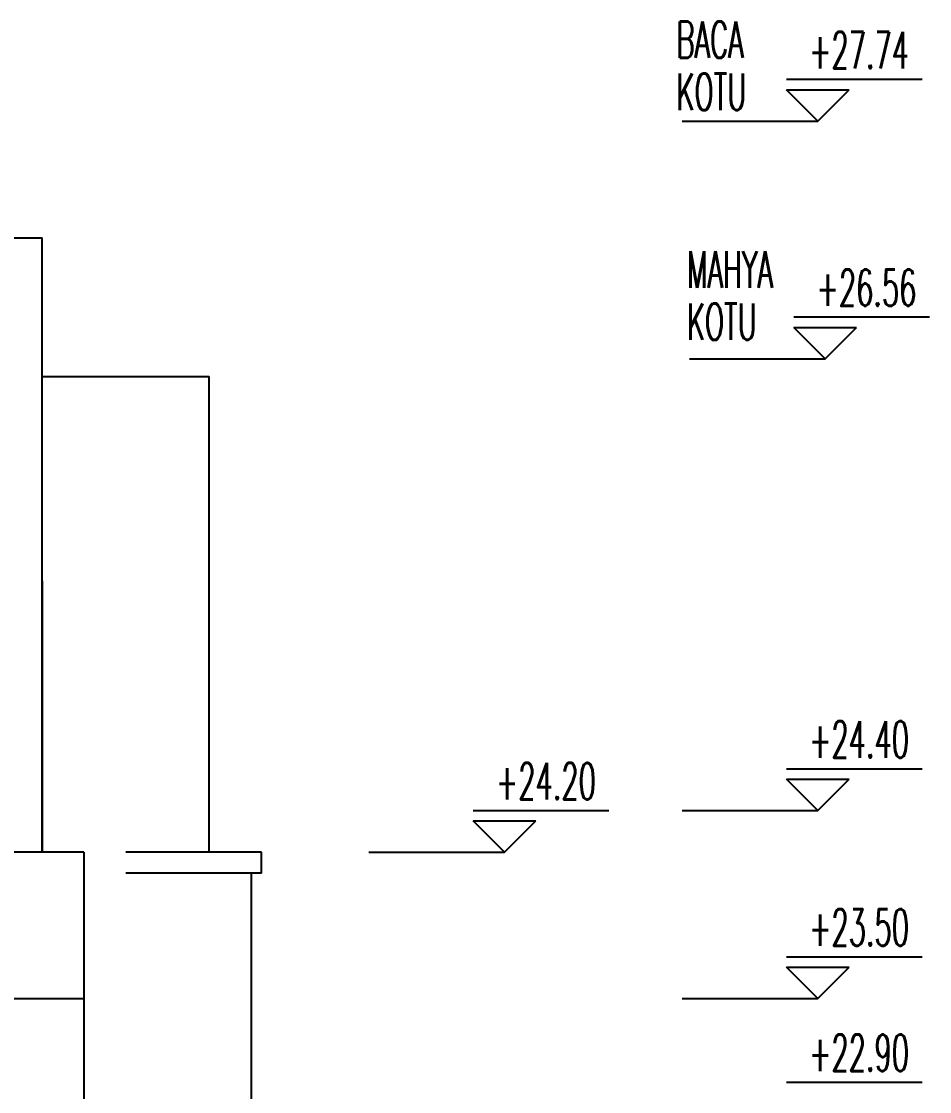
# Model space of a CAD drawing. Extents: x 78 to 306, y -397 to 18.
# Drawn here: x 280.6751 to 280.7621, y -396.3975 to -396.295 of the extents above; entities that cross this region are included whole.
import ezdxf

# ---------------------------------------------------------------- set-up
doc = ezdxf.new("R2010")
doc.units = 0
doc.header["$LTSCALE"] = 0.5
doc.header["$MEASUREMENT"] = 0
doc.linetypes.add('DOT2', pattern=[0.125, 0, -0.125])
for name, color, linetype in [('DUVAR', 6, 'CONTINUOUS'), ('IZDUSUM', 2, 'DOT2'), ('KAPI', 1, 'CONTINUOUS'), ('KOLON', 4, 'CONTINUOUS'), ('MERDIVEN', 3, 'CONTINUOUS'), ('OLCU', 31, 'CONTINUOUS'), ('TARAMA', 8, 'CONTINUOUS')]:
    doc.layers.add(name, color=color, linetype=linetype)
doc.styles.add('OLCU', font='romans.shx', dxfattribs={"width": 0.6, "height": 0.125})

msp = doc.modelspace()

# ---------------------------------------------------------------- linework, layer by layer
at = {"layer": 'DUVAR', "ltscale": 1.4}
msp.add_line((280.67714, -396.36456), (280.67714, -396.37456), dxfattribs=at)
at = {"layer": 'IZDUSUM', "ltscale": 0.5}
msp.add_line((280.66614, -396.38856), (280.68114, -396.38856), dxfattribs=at)
at = {"layer": 'KAPI', "ltscale": 1.4}
for p in [(280.67314, -396.31572), (280.67714, -396.37456)]:
    msp.add_line(p, (280.67714, -396.31572), dxfattribs=at)
at = {"layer": 'KOLON'}
for q in [(280.51414, -396.37456), (280.68114, -396.40056)]:
    msp.add_line((280.68114, -396.37456), q, dxfattribs=at)
at = {"layer": 'MERDIVEN', "ltscale": 1.4}
msp.add_line((280.67714, -396.35456), (280.67714, -396.36456), dxfattribs=at)
at = {"layer": 'OLCU'}
for p, q in [((280.74843, -396.30056), (280.76143, -396.30056)), ((280.75143, -396.30456), (280.74843, -396.30156)), ((280.74843, -396.30156), (280.75443, -396.30156)), ((280.75143, -396.30456), (280.75443, -396.30156)), ((280.73843, -396.30456), (280.75143, -396.30456)), ((280.74914, -396.32331), (280.76214, -396.32331)), ((280.75214, -396.32731), (280.74914, -396.32431)), ((280.74914, -396.32431), (280.75514, -396.32431)), ((280.75214, -396.32731), (280.75514, -396.32431)), ((280.73914, -396.32731), (280.75214, -396.32731)), ((280.74843, -396.36656), (280.76143, -396.36656)), ((280.75143, -396.37056), (280.74843, -396.36756)), ((280.74843, -396.36756), (280.75443, -396.36756)), ((280.75143, -396.37056), (280.75443, -396.36756)), ((280.71843, -396.37056), (280.73143, -396.37056)), ((280.73843, -396.37056), (280.75143, -396.37056)), ((280.72143, -396.37456), (280.71843, -396.37156)), ((280.71843, -396.37156), (280.72443, -396.37156)), ((280.72143, -396.37456), (280.72443, -396.37156)), ((280.70843, -396.37456), (280.72143, -396.37456)), ((280.74843, -396.38456), (280.76143, -396.38456)), ((280.75143, -396.38856), (280.74843, -396.38556)), ((280.74843, -396.38556), (280.75443, -396.38556)), ((280.75143, -396.38856), (280.75443, -396.38556)), ((280.73843, -396.38856), (280.75143, -396.38856)), ((280.74843, -396.39656), (280.76143, -396.39656))]:
    msp.add_line(p, q, dxfattribs=at)
at = {"layer": 'OLCU', "ltscale": 1.4}
msp.add_line((280.67714, -396.34856), (280.67714, -396.35456), dxfattribs=at)
at = {"layer": 'TARAMA', "ltscale": 1.4}
for p, q in [((280.67714, -396.32902), (280.69314, -396.32902)), ((280.69314, -396.37456), (280.69314, -396.32902)), ((280.69814, -396.37456), (280.68514, -396.37456)), ((280.69814, -396.37656), (280.69814, -396.37456)), ((280.69814, -396.37656), (280.68514, -396.37656)), ((280.69714, -396.37656), (280.69714, -396.39856))]:
    msp.add_line(p, q, dxfattribs=at)

# ---------------------------------------------------------------- texts
at = {"layer": 'OLCU', "style": 'OLCU', "width": 0.55}
for s, p in [('BACA', (280.7379, -396.29851)), ('+27.74', (280.7506, -396.29951)), ('KOTU', (280.7379, -396.30351)), ('MAHYA', (280.7389, -396.32051)), ('+26.56', (280.75131, -396.32226)), ('KOTU', (280.7389, -396.32551)), ('+24.40', (280.7506, -396.36551)), ('+24.20', (280.7206, -396.36951)), ('+23.50', (280.7506, -396.38351)), ('+22.90', (280.7506, -396.39551))]:
    msp.add_text(s, height=0.0035, dxfattribs=at).set_placement(p)

doc.saveas('drawing.dxf')
